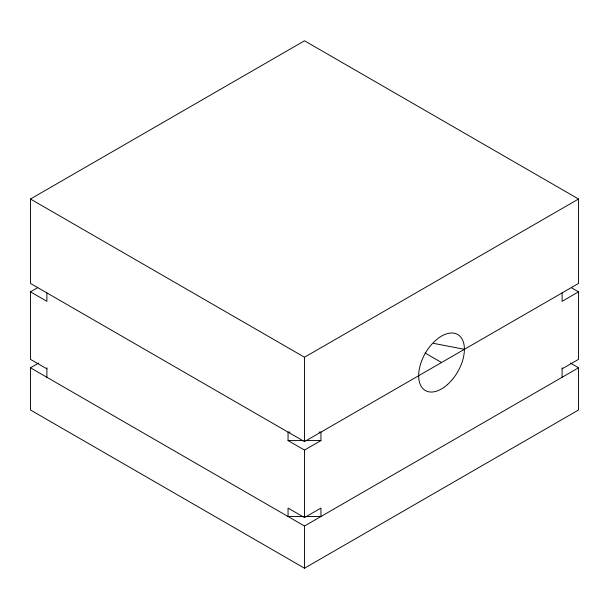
<?xml version="1.0" encoding="UTF-8"?>
<svg xmlns="http://www.w3.org/2000/svg" width="609" height="609" viewBox="0 0 609 609"><rect width="100%" height="100%" fill="white"/><g stroke="black" fill="none" stroke-linecap="round" stroke-linejoin="round"><path stroke-width="0.91" d="M30.45 199.021L304.5 40.795L578.55 199.021L578.55 283.406L304.5 441.624L30.45 283.406L30.45 199.021L304.5 357.239L578.55 199.021M46.893 368.841L30.45 359.348L30.45 291.84L37.644 287.692M570.321 363.04L578.55 367.79L578.55 409.979L304.5 568.205L30.45 409.979L30.45 367.79L38.679 363.04M289.937 432.131L288.057 432.131L288.057 440.573L304.5 450.066L320.943 440.573L320.943 432.131L319.063 432.131M562.107 368.841L578.55 359.348L578.55 291.84L562.107 301.333L562.107 292.792M304.5 517.574L320.943 508.081L320.943 516.516L288.057 516.516L288.057 508.081L304.5 517.574L304.5 450.066M30.45 367.79L304.5 526.009L578.55 367.79M288.057 440.573L303.092 440.573M305.908 440.573L320.943 440.573M433.57 343.377L464.401 349.307M571.356 287.692L578.55 291.84M425.112 353.037L441.525 362.515M30.45 291.84L46.893 301.333L46.893 292.792M562.107 367.79L562.107 377.283M304.5 357.239L304.5 441.624M304.5 526.009L304.5 568.205M46.893 367.79L46.893 377.283M447.448 384.606A32.346 18.673 -60 0 0 457.702 334.501A32.346 18.673 -60 0 0 419.434 368.437A32.346 18.673 -60 0 0 447.448 384.606"/></g></svg>
